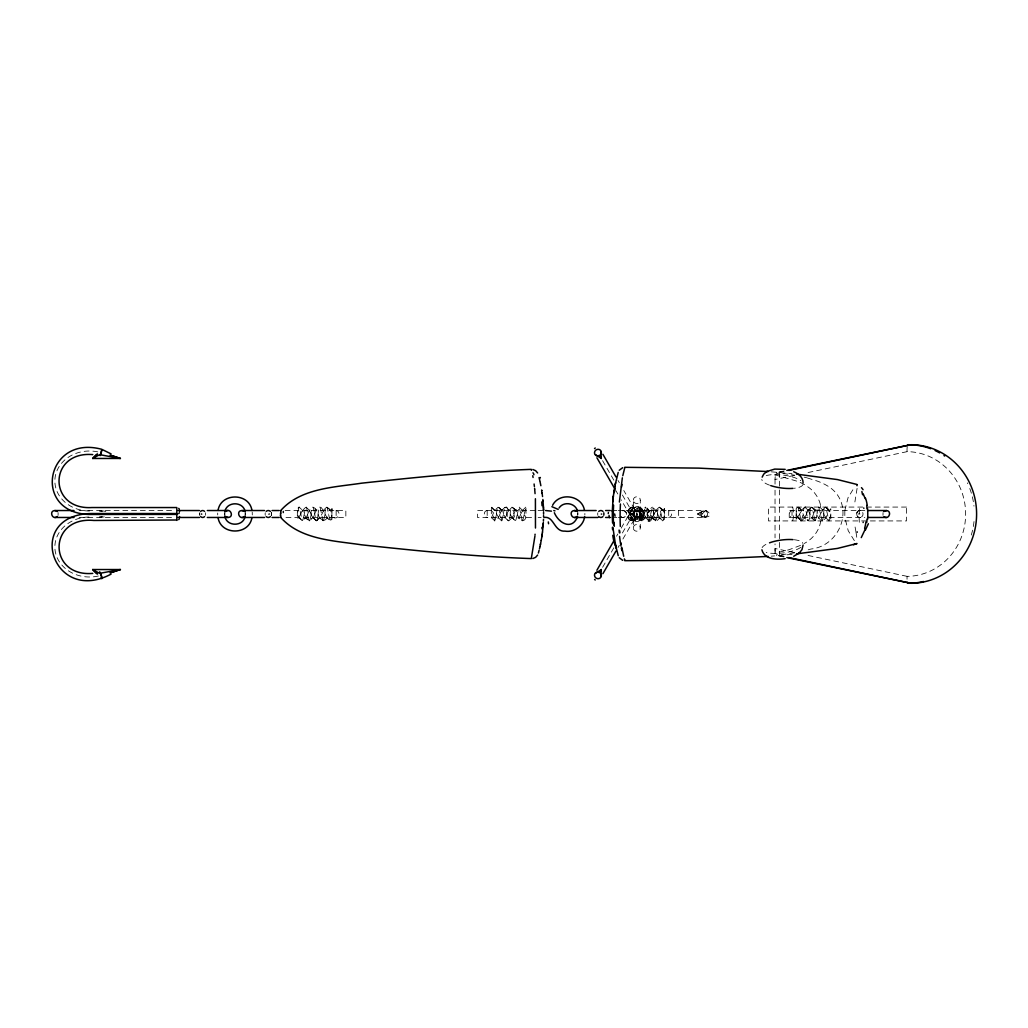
<?xml version="1.0" encoding="UTF-8"?>
<svg xmlns="http://www.w3.org/2000/svg" width="1028" height="1028" viewBox="0 0 1028 1028"><rect width="100%" height="100%" fill="white"/><g stroke="black" fill="none" stroke-linecap="round" stroke-linejoin="round"><path stroke-width="0.75" stroke-dasharray="5 3.75" d="M331.851 514.848L331.993 512.098M331.993 510.942L331.993 508.719L329.654 511.044L328.472 514.167M491.333 507.678L495.226 510.787L496.395 513.576M664.486 514.334L664.538 512.098M664.538 510.942L664.538 508.719C660.953 510.184 656.095 524.563 664.538 519.307L664.538 508.693M799.54 514.334L796.173 519.307L796.173 517.058M796.173 515.902C796.032 507.074 798.717 502.731 803.151 514.129M633.544 513.447C633.621 508.809 642.14 510.453 640.046 515.285C639.544 518.459 632.323 517.007 637.707 517.354C646.753 512.085 630.023 506.932 634.045 516.069M638.876 516.801L640.277 514.334L639.365 511.648M634.045 511.931L633.376 514.296L634.572 516.621M638.941 517.264L637.129 518.999L639.93 515.555L640.136 512.959M584.842 515.054L584.868 513.46M633.466 513.152C632.207 517.277 638.941 519.23 640.11 515.131M641.729 509.104C650.634 518.382 630.357 527.017 629.907 514.09C632.207 492.348 638.337 528.623 644.312 518.562L643.682 519.179L646.008 517.097L647.177 514.129M217.705 513.049L217.705 514.925M252.297 514.951L252.22 512.162M202.259 514.039L201.218 514.553L201.347 513.357M639.712 515.748C643.271 498.336 645.841 536.308 653.962 514.591M628.185 510.749C635.664 524.678 637.578 498.027 628.185 510.749L628.532 509.451M640.29 514.18L639.969 512.522L640.29 513.794M643.746 514.424C637.797 491.924 618.098 525.783 640.675 519.757C646.599 518.035 641.382 499.685 649.452 510.89C650.84 515.041 655.054 526.632 659.77 517.212M639.673 515.85C642.025 513.383 637.758 508.616 634.764 511.212M633.569 512.831L634.572 511.366L633.466 514.835M631.937 507.318C633.634 510.235 631.86 518.228 637.681 517.354C645.186 508.115 638.298 520.785 634.803 516.814M634.109 511.841L633.492 514.925L635.548 517.212M647.113 513.319C653.962 528.315 657.239 501.189 647.344 513.614M857.095 488.377L854.602 503.733M635.471 510.813C631.963 512.098 633.287 517.842 636.987 517.457M642.744 511.379L639.416 508.899L635.484 509.297L633.274 512.201L633.621 515.311L635.253 517.084L634.096 516.133M224.669 512.856L224.657 515.105M245.319 515.144L245.332 512.895M638.581 511.006L635.15 510.967A3.47 3.47 0 0 0 635.098 516.994C635.278 521.8 627.337 521.222 628.211 516.506C628.853 511.186 637.489 514.103 634.623 518.767L621.914 540.767M639.095 516.621L640.29 514A3.47 3.47 0 0 0 635.098 511.006C631.642 512.754 633.98 518.472 637.668 517.354M577.685 515.349L577.71 512.689M636.743 510.543L634.392 511.533L633.428 513.332L634.931 520.849L638.298 517.367M640.277 513.717L639.262 516.467L636.499 517.444M789.247 513.306L790.969 510.736L794.914 510.53M638.863 511.186C626.913 509.04 636.114 525.436 642.371 517.123M633.364 500.148C633.145 495.65 640.508 495.65 640.29 500.148L640.29 527.852C640.508 532.35 633.145 532.35 633.364 527.852L633.364 500.148C633.171 504.594 640.483 504.607 640.29 500.148M633.364 527.852C633.171 523.406 640.483 523.393 640.29 527.852M199.355 513.062L199.381 515.002M844.823 510.53L848.1 497.539L854.409 487.298M628.301 516.069L628.519 518.51M638.311 517.135C635.715 519.179 641.806 513.897 640.136 515.015M324.989 514.424C324.642 505.712 329.076 505.545 331.877 513.666M496.511 514.167C497.873 491.345 507.948 534.187 510.145 515.516M503.412 514.334C505.75 492.425 511.199 526.002 513.73 514.385M517.29 514.167L518.999 507.087L520.579 512.728M524.19 514.334L525.976 507.074L525.976 517.624C523.008 524.794 518.061 517.688 517.264 513.833M636.769 514.424C637.142 499.788 643.759 513.627 637.142 517.444M643.631 515.349L643.746 513.666M650.647 514.257L652.394 507.074L656.352 510.852L657.496 513.614M657.547 514.424C657.149 505.545 661.724 505.853 664.396 513.537M809.871 515.015C810.527 521.813 806.08 521.967 803.716 515.812C802.65 512.818 803.857 501.201 808.471 510.569C810.745 516.853 816.001 527.608 820.318 514.334M816.939 514.167L818.635 507.087L820.267 512.985M823.839 514.334C822.94 503.476 829.365 507.549 830.778 514.257M304.134 514.938C308.194 490.909 305.766 529.343 311.754 518.562L311.124 519.179L313.45 517.097L314.594 514.257M317.973 515.015C320.158 492.746 325.76 525.462 331.993 519.307L331.993 508.693M510.235 515.015C509.772 506.11 514.463 505.493 517.187 513.576M636.769 514.694C634.764 512.779 639.21 513.422 636.679 514.938M809.948 514.514C809.589 506.11 813.945 505.455 816.746 513.319C818.327 521.055 825.034 523.201 827.257 514.296M304.082 515.182L302.63 520.913L298.801 517.354L302.425 520.888M310.996 515.349C310.636 506.483 314.594 504.542 317.922 513.319C319.335 520.81 326.172 523.933 328.395 514.424M324.874 515.182L323.499 520.849M496.344 515.182C493.08 524.961 498.233 519.41 499.891 514.334M503.283 515.105C500.135 524.486 505.262 519.307 506.83 514.296M517.135 515.182L515.67 520.913L511.905 517.392L515.426 520.849M524.074 515.105L522.738 520.798M636.64 515.182L635.265 520.849M650.518 515.015L649.221 520.721L652.741 517.315M657.432 515.182L656.044 520.849M802.932 515.105L801.262 520.888L797.664 517.38L801.108 520.721L799.566 513.486M816.772 515.182L815.397 520.849M823.711 515.105L822.451 520.682M830.663 515.015L829.159 520.913L830.817 519.307L830.817 508.693L827.424 513.782M317.896 515.516C318.294 524.396 312.178 518.819 311.137 513.782M331.774 515.349L330.476 520.798M664.332 515.349L663.111 520.682M310.906 515.85L309.736 520.746M635.086 511.25L634.726 512.548M820.717 520.926C819.432 530.705 812.724 538.968 804.179 543.516M642.706 511.314L643.759 514L642.474 516.994M640.264 514.398L640.02 515.349M643.656 515.182L642.243 520.798M58.095 515.349L58.121 512.702M633.312 512.034L634.366 516.441M224.849 512.702L224.875 515.349M245.127 515.349L245.152 512.689M883.039 512.651L883.013 515.311M633.428 513.319L633.646 512.651M300.741 514.218C303.427 504.491 304.571 520.798 309.21 520.721L305.74 517.367M307.693 514.167L308.991 510.865L312.782 507.151M314.632 514.129L315.892 510.903L319.759 507.1M500.058 513.833L501.227 510.89L505.031 507.151M513.936 513.743L515.118 510.852L518.832 507.202M520.836 513.833L522.699 510.582L525.552 517.2M633.441 514.694L633.621 515.311L633.466 513.704L633.261 514.334M654.206 513.833L654.039 514.334M799.694 513.833L801.686 510.672M806.633 513.782L806.479 514.296M813.418 514.257L812.287 517.097L808.406 520.9M813.585 513.743L814.754 510.852L818.481 507.202M820.485 513.833L823.595 509.001L821.783 510.736M300.703 514.334L297.349 519.307L297.349 508.693L299.135 507.087L302.81 510.646M506.753 514.553L508.295 510.723M520.669 514.334L519.538 517.135L515.748 520.849M654.283 513.576L656.16 510.646M806.723 513.537L807.815 510.865L811.49 507.279L808.021 510.646M307.603 514.424L306.472 517.161L302.707 520.849M640.084 514.681L641.498 510.929L645.327 507.151M806.389 514.553L804.654 517.418M633.132 514.72L629.907 519.307L629.907 508.693L631.526 507.1M633.364 511.841L634.353 510.171M271.353 515.568L271.341 512.394M603.911 515.568L603.886 512.394M633.993 512.15L636.512 510.556L639.172 511.443M628.275 516.107L629.046 514.694M634.147 511.738L635.368 510.646M639.429 516.454L636.165 517.392L634.751 515.491M702.651 517.033L697.498 514L703.692 510.903L705.247 514L703.692 517.097L697.498 514L702.651 510.967M643.04 516.133L643.695 513.782M642.012 514.591L642.102 513.679M616.543 536.205L617.802 534.033M621.182 528.174L628.622 515.298L631.436 513.537M602.588 567.315L613.96 547.616M622.403 532.992L631.629 517.007M618.008 547.538L619.306 545.29M642.924 516.339L640.881 518.446L638.234 519.294M634.623 518.767L631.847 520.464M630.087 514.103C632.978 515.709 636.435 512.021 634.61 509.233L623.803 490.51M491.731 517.251L494.211 511.032L498.053 507.202M323.602 510.646L320.44 517.02L316.675 520.721L320.196 517.315M805.22 517.264L801.596 520.798M631.873 509.156L629.907 514A3.47 3.47 0 0 0 629.779 519.924A3.47 3.47 0 0 0 635.098 517.148A3.47 3.47 0 0 0 630.035 513.936C639.069 537.464 653.294 498.4 631.937 509.104M804.68 507.151L800.992 510.736M505.57 517.264L504.928 517.354M825.998 517.264C822.773 516.056 824.07 508.038 818.969 507.279L822.477 510.672M327.174 517.264L326.518 517.367M501.947 520.798L499.916 513.486M316.508 520.888L319.669 517.405L323.01 520.631L320.119 507.254L321.07 508.205L320.081 507.202M512.021 507.112L508.899 510.62L505.352 507.151M649.066 520.888L652.137 517.354M811.657 507.112L808.098 510.595L805.001 507.151M825.458 507.151L821.899 510.633L818.802 507.1M525.822 507.151L522.134 510.736M634.327 511.61L637.501 510.608L640.02 512.638M797.689 507.202L796.173 508.693L796.173 519.307M302.168 510.736L305.791 507.202M322.946 510.736L326.583 507.202M508.77 520.9L512.394 517.367M634.726 510.736L638.349 507.202M648.732 520.798C647.614 517.405 645.494 511.263 650.647 510.53C657.663 510.89 652.035 521.53 647.794 515.94C645.7 512.432 650.171 509.027 652.305 507.1M655.504 510.736L659.128 507.202M306.383 517.264L304.584 518.999L306.228 517.392L309.364 520.9M298.968 507.1L297.349 514L298.84 517.38M501.356 510.736L504.876 507.369L501.433 510.659L498.451 507.177M299.366 517.354L302.219 520.631L299.302 507.202M309.145 510.685L311.06 513.537M329.937 510.685L330.579 510.685M498.554 517.354L496.485 513.833M519.333 517.354L518.729 517.315M631.924 517.354L634.777 520.631C629.714 519.808 626.707 501.985 641.665 509.04M641.703 510.685L642.847 510.53A3.47 1.413 -90 0 1 644.003 515.825A3.47 1.413 -90 0 1 641.549 515.645A3.47 1.413 -90 0 1 642.847 510.53M662.482 510.685L659.449 507.112M798.242 517.315L801.262 520.888M828.761 510.685L825.792 507.151M316.097 510.672L314.992 509.014L316.778 510.736M634.058 513.473L632.49 514.36M648.681 510.633L647.537 509.014L649.336 510.736M775.035 484.098L775.035 474.833L777.052 473.677L779.417 472.906L794.721 475.193M313.206 517.354L316.187 520.798M494.532 510.646L491.551 507.202M515.311 510.646L512.419 507.318M645.674 517.418C641.369 519.037 639.455 510.762 644.479 510.53A3.47 1.838 -90 0 1 645.995 515.825A3.47 1.838 -90 0 1 642.821 515.645A3.47 1.838 -90 0 1 644.479 510.53M814.96 510.646L812.03 507.254M631.886 507.549L633.569 507.883M640.29 514L638.478 510.955L634.931 511.109L638.491 510.955L640.29 514A3.47 3.47 0 0 1 635.098 516.994M811.914 517.431L813.187 518.986L811.388 517.264M800.516 545.405L788.977 549.749L775.035 553.167L775.035 543.902M633.145 520.117L629.907 520.001L628.172 517.2M630.125 513.884L633.364 514L635.098 516.788M494.841 520.926L491.333 517.624L491.333 507.074M637.797 517.328C641.857 514.912 636.062 519.063 634.623 516.66M637.476 517.405L638.118 517.212L635.471 517.187L636.152 517.392M635.831 510.685L638.478 510.955M784.081 470.991L777.232 472.43L784.12 471.441M794.297 475.437L775.035 479.498A7.003 2.21 90 0 1 776.872 472.494M808.059 472.533L907.133 451.652A62.348 59.149 -90 0 1 965.639 514A62.348 59.149 -90 0 1 907.12 576.361A6.952 2.184 -84 0 0 907.223 580.884M706.095 510.53C692.872 518.973 719.304 518.973 706.095 510.53L618.329 510.53M635.535 510.787C636.923 508.796 641.164 513.589 639.21 511.481M636.833 508.809L639.879 509.053L642.513 511.057M99.947 516.454A3.47 1.118 90 0 0 100.744 517.469L106.449 516.454M794.695 552.807L779.417 555.094L775.035 553.167M99.613 517.097L102.582 516.66M487.182 510.53C483.353 510.53 483.353 517.469 487.182 517.469M668.701 517.469C672.53 517.469 672.53 510.53 668.701 510.53M650.647 517.469L651.315 517.392M649.992 510.608L650.66 510.53M792.023 554.375L771.308 556.174M829.069 520.926L825.355 517.354M860.41 510.53C855.412 509.811 855.347 518.202 860.41 517.469M79.053 510.53L173.102 510.53M285.129 510.53L345.845 510.53L345.845 517.457L285.129 517.469M535.19 510.53L477.48 510.53L477.48 517.457L533.057 517.469M538.132 510.53L543.542 510.53M612.341 510.53L616.839 510.53M864.818 510.53L789.247 510.53L789.247 517.457L864.818 517.469M697.498 514L705.247 514M79.053 517.469L173.102 517.469M538.132 517.469L541.139 517.469M613.844 517.469L616.839 517.469M618.329 517.469L706.095 517.469M333.252 517.469C338.495 520.271 341.514 511.199 336.143 510.53M794.914 517.469L790.969 517.264L789.247 514.694M784.12 556.559L777.232 555.57L784.081 557.009M643.785 517.469L641.215 516.968L639.93 514.771M637.964 519.307L636.371 519.076M771.296 471.826L792.01 473.625M99.613 510.903L102.582 511.34M631.385 514.463L628.622 512.702L621.182 499.826M100.86 510.556L106.437 511.546M775.035 474.833L798.152 481.528A60.446 57.35 90 0 1 806.183 485.653L809.524 488.043A30.557 28.99 90 0 1 820.64 505.403M794.297 552.563L775.035 548.502A7.003 2.21 90 0 0 776.872 555.505M808.059 555.467L907.12 576.348M804.153 477.159L806.672 477.776M645.443 517.457L648.578 520.528L645.109 517.264M807.301 477.943L817.17 481.04A63.492 60.228 90 0 1 828.799 486.681C855.617 504.311 841.405 545.804 811.028 549.016A154.47 146.541 -90 0 1 804.808 550.687M637.514 510.608L640.136 512.985M633.184 507.909C630.241 506.239 626.874 510.094 628.635 512.728M501.625 520.888L497.989 517.354M632.567 513.666L634.109 514.578M858.945 514.642L858.855 513.409L859.909 514M601.778 513.357L601.868 514.591L600.815 514M269.22 513.357L269.323 514.591L268.269 514.039M660.953 513.242L662.585 520.772L659.038 517.328L662.7 520.9M620.771 516.66C625.345 520.464 629.149 511.122 623.315 510.556C618.342 512.021 623.084 509.477 625.448 511.558C628.712 514.591 623.521 519.744 620.526 516.441M633.376 508.012L634.918 509.914M822.053 520.888L820.344 513.486M797.587 517.315L796.173 514M631.308 517.315L634.931 520.849M319.541 517.315L323.165 520.849M659.038 517.328L657.534 513.743M815.615 510.736L812.146 507.472L813.328 512.895M515.966 510.736L512.497 507.472L513.602 512.394M495.188 510.736L491.718 507.472L492.81 512.394M312.563 517.264L316.02 520.528L314.478 512.818M829.416 510.685L825.947 507.369L828.876 520.798M808.625 510.685L805.168 507.369L808.252 520.913L807.108 519.795L808.085 520.798M508.988 510.685C501.304 498.31 510.646 524.833 507.434 519.731L508.449 520.798M511.738 517.264L515.259 520.631L513.756 513.409M642.346 510.685L638.671 507.112M309.801 510.685L306.113 507.112M663.137 510.685L659.616 507.279L660.875 512.728M522.789 510.633L519.166 507.1M501.998 510.633L498.541 507.279L499.801 512.728M326.904 507.112L330.425 510.569L327.071 507.279L329.988 520.721L326.686 517.444L330.155 520.9M655.723 520.849L652.253 517.431L655.556 520.631L652.677 507.254M798.024 507.1L801.48 510.556L798.139 507.228L799.437 512.728M641.922 520.9L638.452 517.444L641.755 520.721L640.213 513.242M815.063 520.849L813.405 513.409M645.648 507.151L646.946 512.317M494.635 520.849L492.977 513.409M313.103 507.151L314.401 512.317M521.633 520.065L522.404 520.888M639.724 512.098L639.287 511.558L640.238 513.357M854.332 540.612L848.216 530.718L844.823 517.469M642.834 511.52L643.605 513.537M633.942 515.902L633.531 515.041M618.008 480.461L619.306 482.71M602.588 460.685L613.96 480.384M622.403 495.008L631.629 511.006M615.913 490.703L617.802 493.98M522.25 520.721L520.708 513.486M820.408 505.468L820.717 507.074M855.977 531.926L854.666 524.665M856.041 532.298L857.095 539.674M633.878 517.11L633.634 515.683M577.864 512.715L577.916 514.63M844.823 510.556L844.823 517.444M792.023 510.556L792.023 517.431M779.417 472.43L779.417 555.57M775.035 490.189L775.035 537.811M678.403 510.543L678.403 517.457M668.701 510.569L668.701 517.444M487.182 510.556L487.182 517.444M336.143 510.569L336.143 517.444M99.947 511.546A3.47 1.118 -90 0 1 101.476 511.379M101.528 516.454A3.47 1.118 -90 0 1 100.744 517.469M100.744 510.53A3.47 1.118 90 0 1 101.528 511.546M205.382 512.766A3.47 2.943 -90 0 1 205.356 515.298M199.907 515.324A3.47 2.943 -90 0 1 199.882 512.766M89.5 511.006A34.644 30.005 0 0 1 55.152 477.146A34.644 30.005 0 0 1 98.341 451.999M98.341 576.014A34.644 30.005 0 0 1 55.152 550.854A34.644 30.005 0 0 1 89.5 517.007M802.919 484.561A20.778 6.502 7.3 0 1 794.259 488.261M769.535 485.177A20.778 6.502 7.3 0 1 761.774 479.433M766.258 475.591A20.778 6.502 7.3 0 1 800.799 480.68M800.799 547.32A20.778 6.502 -7.3 0 1 766.258 552.409M762.108 547.603A20.778 6.502 -7.3 0 1 768.417 543.247M794.259 539.739A20.778 6.502 -7.3 0 1 802.919 543.439M265.352 515.298A3.47 3.161 90 0 1 265.327 512.766M271.238 512.766A3.47 3.161 90 0 1 271.212 515.324M597.91 515.298A3.47 3.161 90 0 1 597.885 512.766M603.796 512.766A3.47 3.161 90 0 1 603.757 515.324M859.292 522.25A39.334 15.857 -87.4 0 1 859.858 506.354M792.691 507.074A28.373 27.949 -90 0 1 792.691 520.926M907.12 451.652A6.952 2.184 84 0 1 907.223 447.116M967.412 482.916A69.274 65.715 -90 0 1 967.772 483.7M969.777 488.493A69.274 65.715 -90 0 1 973.979 506.123M974.004 521.556A69.274 65.715 -90 0 1 971.139 535.562M630.948 510.98C632.721 513.19 632.22 508.539 630.948 510.955M642.86 511.083L642.166 511.636L642.86 511.083M906.49 507.074L768.469 507.074L768.469 520.926L906.49 520.926L906.49 507.074M857.172 512.201A3.47 3.161 90 0 0 859.819 517.469A3.47 3.161 90 0 0 862.659 512.329A3.47 3.161 90 0 0 857.172 512.201M707.084 515.735A3.47 3.277 -90 0 0 704.244 510.53A3.47 3.277 -90 0 0 701.404 515.735A3.47 3.277 -90 0 0 707.084 515.735M629.83 513.961A3.47 3.47 0 0 0 635.098 511.083A3.47 3.47 0 0 0 629.971 507.96A3.47 3.47 0 0 0 629.83 513.961"/><path stroke-width="1.5" d="M92.777 573.393C47.802 577.338 47.584 516.146 93.818 520.464L176.803 520.001M92.764 454.607C48.265 450.765 47.584 510.299 91.967 507.536L176.803 507.549L176.803 514.411L91.967 514.463C31.161 515.375 44.821 433.97 101.733 449.3L111.063 453.875M543.581 514.167L543.568 511.803M280.567 513.923L280.58 515.285M283.291 512.574L283.291 511.43M803.086 545.007L801.943 549.723L799.283 552.923M280.811 511.404A3.187 0.668 -67.9 0 0 280.837 510.98L280.772 511.057M543.555 516.686L543.568 515.581M612.328 510.8L612.341 517.264M612.328 511.43L612.341 510.556M280.567 512.882L280.567 513.769M612.341 510.518L612.996 499.595M543.491 519.294L543.414 521.119M535.472 528.032L535.408 498.747M543.337 522.661L543.041 526.67M619.383 502.062L622.338 477.827M600.892 576.451L601.303 569.538L595.52 573.354M543.298 523.149L543.169 525.141M867.079 519.101L866.758 522.43M535.074 534.213L535.023 534.92M534.933 536.051L531.309 558.577C474.55 556.636 418.01 550.905 361.573 544.814C334.01 540.651 300.741 539.88 280.734 517.469M612.804 501.754L613.048 499.145M543.054 526.58L542.476 532.17M613.073 498.837L613.292 496.781M613.125 498.349L613.395 495.907M613.331 496.485L613.51 495.008M542.231 533.995L542.488 532.029M613.562 494.661L613.947 491.847M542.231 533.995L542.09 535.048M542.103 534.958L541.833 536.77M613.793 492.913L614.012 491.448M613.986 491.628L614.14 490.664M541.846 536.655L541.242 540.317M614.05 491.217L614.191 490.292M614.179 490.395L614.526 488.3M614.513 488.441L614.847 486.54M541.255 540.253L539.97 546.639M614.705 487.336L615.309 484.188M615.219 484.599L618.213 472.405M584.662 516.66C583.467 525.822 574.048 532.722 564.95 531.129C553.963 531.977 554.143 515.748 544.108 517.469M540.561 543.889L540.368 544.776M615.399 483.738L615.618 482.697M622.788 475.72L624.818 467.496M539.957 546.716L539.469 548.811M539.109 550.263L538.389 553.038M218.064 510.363C220.866 492.502 249.264 492.579 251.95 510.466M224.836 511.815C226.52 501.111 243.559 501.163 245.165 511.88M245.152 516.184C243.482 526.889 226.43 526.837 224.824 516.12M251.924 517.637C249.123 535.498 220.724 535.421 218.039 517.534M101.155 453.194L101.862 449.634L100.127 455.622L101.052 453.502M865.216 529.253L861.258 537.605M577.62 516.544C571.979 531.001 558.564 522.969 554.349 512.741M762.146 477.159L763.663 474.216L766.515 471.685M280.862 517.225L280.644 515.979M596.895 570.244L613.947 540.702M599.363 572.892L601.303 569.538M602.896 573.714L616.016 550.982M552.563 505.301C559.489 491.769 581.964 495.29 584.457 510.261M178.743 513.64L179.347 512.766M178.743 519.641L179.347 518.755M537.631 555.069L535.627 557.33L532.851 558.525M280.734 510.53C300.741 488.12 334.01 487.349 361.573 483.186C418.01 477.056 474.538 471.441 531.283 469.359M559.065 507.999C563.511 501.047 575.243 502.885 577.44 510.813M619.241 470.246L622.711 467.676M96.645 454.504L92.687 458.462L120.404 458.462L111.487 455.494M97.454 453.849L92.687 458.462L99.613 454.646L120.404 458.462L110.009 455.108M244.368 516.467C239.665 520.9 235.476 510.685 241.927 510.53L264.556 510.53M576.914 516.467C572.48 520.759 567.996 511.237 574.138 510.556M883.797 511.533L886.56 510.556M793.706 556.264L799.103 553.077M798.782 553.347L799.617 552.627M225.607 511.558C230.285 507.087 234.538 517.29 228.062 517.469L207.309 517.469M594.518 448.581L595.263 448.002M57.337 516.467C52.646 520.785 48.534 510.775 54.908 510.53L74.029 510.53M766.76 471.544L774.701 469.089L785.199 469.359M766.181 471.891L767.094 471.338M111.063 574.125C51.541 605.877 23.066 512.535 93.818 513.537L176.803 513.537L176.803 520.425M853.446 544.789L857.018 543.529L837.447 548.425L796.507 553.886M111.487 572.506L120.404 569.538L92.687 569.538L96.645 573.495M110.009 572.892L120.404 569.538L99.613 573.354L92.687 569.538L97.454 574.151M786.818 470.413L910.872 444.713A69.287 65.728 -90 0 1 976.6 514A69.287 65.728 -90 0 1 910.872 583.287L786.818 557.587M788.81 470.451L910.872 444.713M785.199 558.641C777.091 559.862 764.357 559.617 761.902 549.787M768.16 556.418L682.618 560.26L624.857 560.684L624.369 558.872M574.164 510.556L596.176 510.53M886.56 517.444L868.223 517.469M545.624 510.53L551.458 511.147M624.857 467.316L698.706 468.125L768.147 471.582M177.883 510.53L199.458 510.53M207.309 510.53L228.062 510.53M272.06 510.53L279.231 510.53M605.595 510.53L610.259 510.53M868.223 510.53L886.239 510.53M54.908 517.469L74.029 517.469M177.883 517.469L199.458 517.469M241.927 517.469L264.556 517.469M272.06 517.469L279.231 517.469M574.485 517.469L597.962 517.469M605.595 517.469L610.259 517.469M574.485 510.53L576.695 511.34M241.927 510.53L244.137 511.34M228.062 517.469L225.633 516.467M796.494 474.114L837.434 479.575L857.018 484.471M886.573 510.556C892.484 511.134 888.603 520.464 884.029 516.66M54.908 510.53L57.362 511.558M788.81 557.549L910.872 583.287M553.784 510.556L554.953 510.852M532.864 469.5L535.639 470.695L537.631 472.957M551.882 506.688L558.191 509.4M793.706 471.736C798.37 473.548 803.279 477.506 803.086 482.993M622.711 560.337L619.241 557.754M595.52 454.646L601.303 458.462L600.879 451.549M594.569 579.471L595.263 579.998M178.743 508.359L179.347 509.233M101.284 578.263L101.592 576.387L99.896 572.095L101.618 576.49L101.785 578.661L101.258 578.224M602.896 454.286L616.016 477.018M599.363 455.108L601.303 458.462M596.895 457.756L613.947 487.298M863.16 493.8L865.19 498.657M618.239 555.673L615.759 545.919M624.78 560.389L624.613 559.785M531.347 469.719L531.45 470.284M539.058 477.557L539.867 480.911M623.713 556.276L621.811 547.371M615.9 546.588L615.631 545.367M540.06 481.759L540.869 485.704M615.271 543.619L615.656 545.444M615.476 544.622L612.894 527.261M532.748 475.758L533.082 477.48M541.756 490.741L541.64 490.009A36.07 2.686 85.7 0 1 541.795 490.716L541.833 491.178M621.272 544.197L621.092 543.002M542.013 492.386L542.167 493.466M542.09 492.939L542.347 494.815M534.097 483.995L534.406 486.54M542.424 495.457L542.553 496.537M866.732 505.442L867.067 508.796M856.966 484.908L857.044 485.704M534.599 488.313L534.676 489.148M542.874 499.467L543.015 501.047M534.714 489.572L535.061 493.646M619.897 532.851L619.717 530.782M543.002 500.854L543.401 506.637M612.572 522.931L612.341 517.534M543.388 506.457L543.452 507.639M543.439 507.344L543.478 508.397M543.452 507.896L543.516 509.413M543.504 509.117L543.529 510.171M543.516 509.67L543.542 510.428M179.566 510.569L179.566 511.43M179.566 516.531L179.566 517.469M200.627 511.456A3.47 2.943 -90 0 1 204.572 511.404M204.585 516.596A3.47 2.943 -90 0 1 200.666 516.583M793.025 488.377A20.778 6.502 7.3 0 1 770.717 485.601M769.535 542.823A20.778 6.502 -7.3 0 1 793.025 539.623M270.39 516.583A3.47 3.161 90 0 1 266.188 516.596M266.188 511.404A3.47 3.161 90 0 1 270.428 511.456M602.948 516.583A3.47 3.161 90 0 1 598.746 516.596M598.746 511.404A3.47 3.161 90 0 1 602.986 511.456M598.347 455.905A3.47 3.277 -30 0 1 594.531 452.423A3.47 3.277 -30 0 1 599.067 449.442A3.47 3.277 -30 0 1 600.802 454.286M600.802 573.714A3.47 3.277 30 0 1 599.131 578.546A3.47 3.277 30 0 1 594.544 575.693A3.47 3.277 30 0 1 598.18 572.082M280.798 513.101A3.302 0.874 87.6 0 1 280.85 512.394M280.515 516.12A3.277 1.221 -83.7 0 1 280.426 515.452M532.928 472.854A63.839 4.382 88.1 0 1 533.943 474.705M542.026 528.855A106.912 3.482 83.7 0 1 541.885 527.403M539.713 478.624A59.226 3.624 84.8 0 1 540.394 477.519M548.566 523.753A95.912 2.557 81.1 0 1 548.309 521.928M541.769 501.921A51.618 15.78 89 0 1 542.039 505.712M865.447 529.921A40.092 1.156 -63.6 0 1 868.39 523.74M865.949 521.851A23.503 10.28 89.9 0 1 864.599 528.276M867.555 508.526A27.91 10.319 89.8 0 1 867.606 519.371M865.499 498.169A23.541 11.501 -87.6 0 1 867.195 505.108M861.464 487.657A34.104 8.982 79.4 0 1 863.057 489.688M862.595 494.764A39.822 5.179 69.1 0 1 861.875 491.525M863.726 507.973A36.417 1.041 69 0 1 863.867 508.333M857.198 532.311A29.825 0.874 88.7 0 1 857.172 531.784M863.109 522.545A36.417 0.732 -76.3 0 1 863.237 521.967M621.516 487.092A90.747 3.547 -83.2 0 1 621.979 484.445M620.308 526.413A37.818 5.551 -89.4 0 1 620.424 504.028M619.319 532.71A32.947 4.022 88.9 0 1 619.1 530.05M621.015 546.074A39.899 3.945 88.3 0 1 619.576 536.385M621.914 550.712A59.11 4.138 86.6 0 1 621.349 548.053M614.654 513.961A118.31 1.555 78.8 0 1 615.065 516.184M614.333 526.285A52.608 16.281 88.9 0 1 614.05 522.301M608.422 512.484A74.299 1.773 -79.2 0 1 608.229 513.576M614.654 491.358A82.895 3.02 -82 0 1 615.194 488.531M613.536 524.845A33.667 6.284 -89.4 0 1 613.613 505.172M612.585 529.651A28.219 4.536 88.9 0 1 612.367 527.454M614.358 543.169A34.155 3.816 87.5 0 1 612.765 535.331M615.258 545.791A51.953 3.482 85.1 0 1 614.705 543.311M616.299 548.759A91.261 3.38 82 0 1 616.132 548.053M609.039 515.439A106.963 1.593 78.4 0 1 609.463 517.624M908.688 444.726A69.274 65.715 -90 0 1 930.661 448.709M935.146 450.585A69.274 65.715 -90 0 1 939.643 452.898M943.961 455.558A69.274 65.715 -90 0 1 944.668 456.034M923.529 581.488A69.274 65.715 -90 0 1 908.688 583.274M907.66 445.599A6.952 2.184 84 0 1 908.289 444.816M908.289 583.184A6.952 2.184 -84 0 1 907.66 582.401M99.613 455.327L99.626 455.288M99.613 572.429L99.665 573.123L99.626 572.39M280.657 510.633A3.302 0.668 51.6 0 0 280.593 510.71"/></g></svg>
